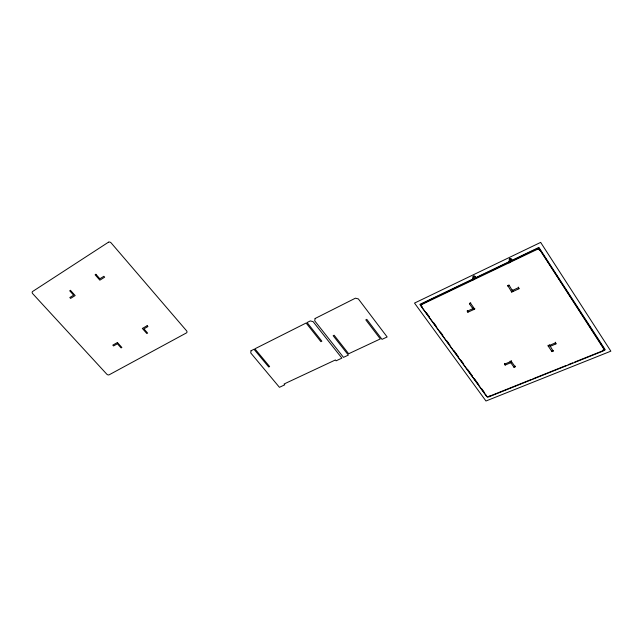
<?xml version="1.0" encoding="UTF-8"?>
<svg xmlns="http://www.w3.org/2000/svg" width="643" height="643" viewBox="0 0 643 643"><rect width="100%" height="100%" fill="white"/><g stroke="black" fill="none" stroke-linecap="round" stroke-linejoin="round"><path stroke-width="0.96" d="M603.673 348.811L539.871 249.733A2.387 2.025 -2.9 0 0 536.624 248.978L536.624 249.645L422.13 304.364A2.17 1.8 11.1 0 0 421.47 306.824L486.341 395.984A2.106 1.616 7.1 0 0 489.21 396.707L602.628 351.239A2.315 1.8 -2 0 0 603.673 348.811L603.592 348.048A2.315 1.8 -2 0 1 602.74 350.395M507.681 285.379L511.715 292.091L518.925 288.779L518.282 287.075M510.196 361.044L510.156 361.792L514.006 367.282L515.147 366.815L515.18 366.06M518.925 288.779L518.957 288.08M514.006 367.282L514.038 366.534M510.839 361.961L510.799 362.708L505.141 365.071L504.538 363.408M515.147 366.815L511.289 361.318L511.33 360.57M512.945 290.845L512.913 291.544L508.878 284.817M511.715 292.091L511.748 291.392M512.27 289.84L512.23 290.54L518.25 287.775M505.141 365.071L505.181 364.324M510.22 262.457L510.462 258.446L512.672 260.632M509.071 263.003L509.32 258.992L510.462 258.446M489.21 396.707L489.267 395.943M486.341 395.984L486.405 395.22M467.26 310.569L467.847 312.241L474.679 309.106L474.759 308.399M472.935 307.957L472.854 308.656L467.164 311.276M473.618 308.921L473.529 309.629L469.438 303.801L469.527 303.102M474.679 309.106L470.588 303.271L470.668 302.572M473.513 279.858L474.004 275.951L475.217 276.466L476.294 278.025M467.847 312.241L467.935 311.534M472.42 280.38L472.91 276.474L474.004 275.951M421.47 306.824L421.615 306.132M422.13 304.364L422.274 303.673A2.17 1.8 11 0 0 421.519 305.988M474.124 276.988L475.217 276.466M511.595 259.016L510.462 259.563L509.32 258.992M469.438 303.801L470.588 303.271M507.64 286.071L508.838 285.516M504.49 364.155L511.289 361.318M553.149 350.371L553.165 351.118L551.975 351.617L548.141 345.95L555.311 342.96L555.295 342.213M555.93 343.169L555.954 343.909L549.974 346.4L549.966 345.653M602.772 350.395L604.629 349.647L538.73 247.973L420.458 304.541L422.218 306.968M530.957 379.595L487.314 397.101L419.863 304.396L538.914 247.418L605.248 349.8L574.609 362.089M532.814 378.856L566.25 365.441M568.107 364.694L572.744 362.837M426.333 312.611L429.275 316.661M433.39 322.32L436.34 326.379M440.439 332.021L442.826 335.292M446.909 340.911L449.891 345.01M453.958 350.604L458.137 356.343M461.015 360.305L463.434 363.633M467.477 369.195L472.275 375.785M474.534 378.888L478.754 384.691M481.583 388.589L484.05 391.981M553.165 351.118L549.323 344.704M555.311 342.96L555.954 343.909M602.555 350.475L602.628 351.239M551.959 350.861L551.975 351.617M548.133 345.203L548.141 345.95M536.624 249.645A2.395 2.025 -2.8 0 1 539.871 250.408M251.027 350.765L250.738 352.935L279.432 387.311L284.785 384.811L284.093 383.984L335.405 359.959L336.088 360.827L341.883 358.127L313.085 321.629L310.28 320.921L307.065 322.545L321.854 341.2L320.897 341.674L306.108 323.027L254.885 348.819L269.626 366.566L268.734 367L253.993 349.27L251.027 350.765M315.126 318.486L314.7 320.817L343.499 357.371L348.369 355.089L333.162 335.71L334.143 335.236L348.659 353.754L380.31 338.933L365.795 319.868L366.815 319.37L382.014 339.359L387.15 336.964L358.336 298.899L355.426 298.183L315.126 318.486M108.41 242.234L32.624 291.48A1.977 1.407 37 0 0 32.729 293.698L106.754 374.138A1.865 1.318 31 0 0 109.206 374.781L186.366 332.961A1.969 1.495 29.5 0 0 186.542 330.767L111.135 242.909A2.098 1.607 37.6 0 0 108.41 242.234M70.465 290.331L69.701 290.813L73.623 295.169L69.822 297.54L70.601 298.408L75.167 295.563L70.465 290.331M95.911 274.296L95.116 274.794L99.85 280.171L104.648 277.189L103.861 276.289L99.866 278.781L95.911 274.296M117.412 342.518L112.798 345.122L113.538 345.942L117.38 343.78L121.093 347.903L121.865 347.469L117.412 342.518M147.175 325.712L142.336 328.444L146.821 333.54L147.625 333.09L143.887 328.846L147.922 326.572L147.175 325.712M540.65 242.395L414.51 303.086L485.971 400.999L610.85 351.166L540.65 242.395"/></g></svg>
